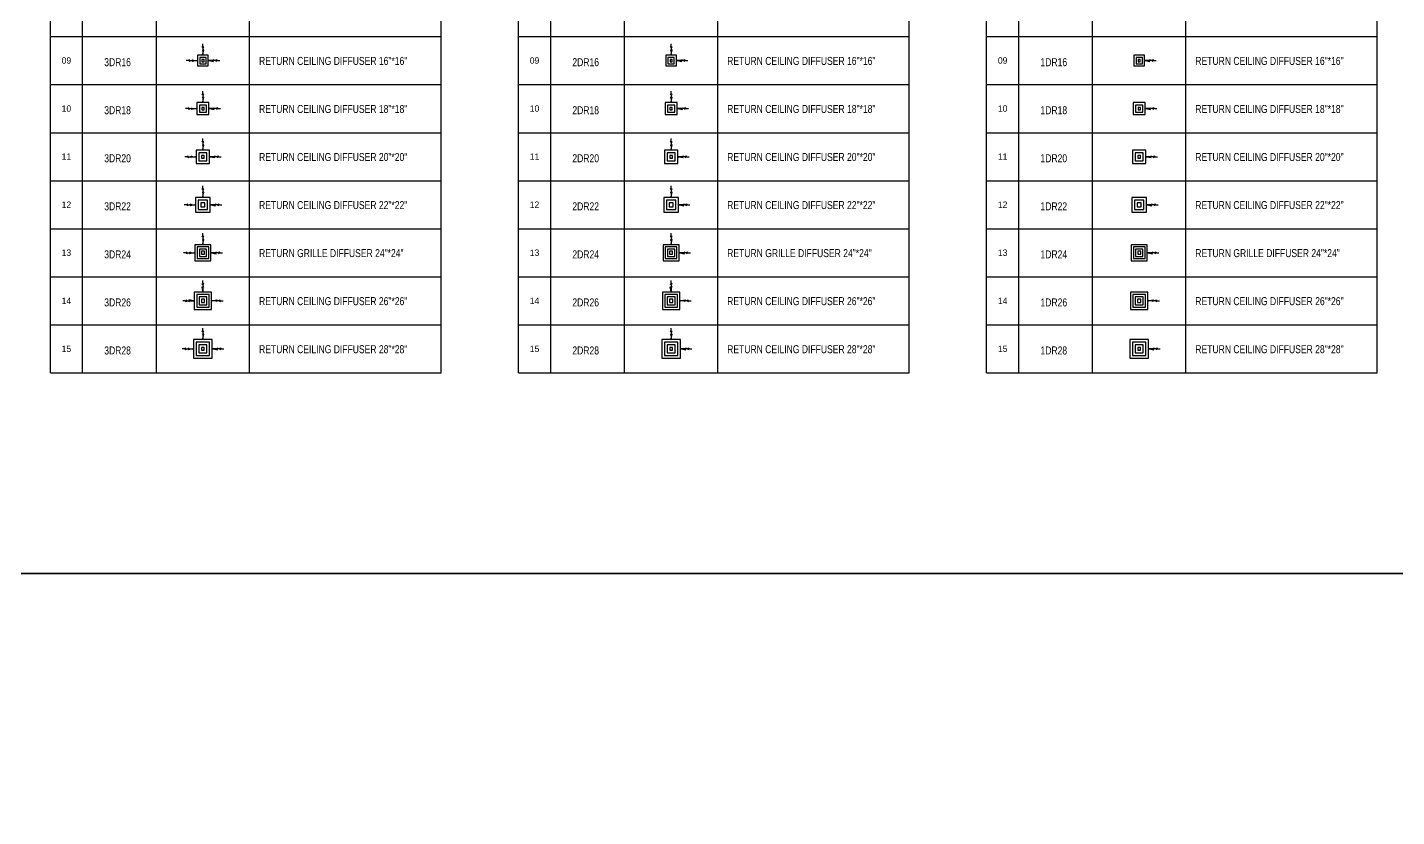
# Model space of a CAD drawing. Header units: millimetres. Extents: x 231894 to 495193, y 184583 to 303652.
# Drawn here: x 355358 to 406700, y 244118 to 273682 of the extents above; entities that cross this region are included whole.
import ezdxf
from ezdxf.enums import TextEntityAlignment as Align

# ---------------------------------------------------------------- set-up
doc = ezdxf.new("R2010")
doc.units = ezdxf.units.MM
doc.layers.get('0').update_dxf_attribs({"color": 254})
doc.layers.add('MEQUIP', color=2, linetype='Continuous')
doc.layers.add('RETURN GRILL', color=13, linetype='Continuous')
doc.styles.add('STENCIL', font='stencil.shx')
doc.styles.add('style2', font='stencil.shx')

# ---------------------------------------------------------------- blocks, each defined once
blk = doc.blocks.new('3DR16')
at = {"color": 13}
for p, q in [((0, 545), (-37, 507)), ((0, 545), (0, 632)), ((-545, 0), (-632, 0)), ((-545, 0), (-507, 37)), ((-507, -37), (-507, 37)), ((-400, 35), (-385, 0)), ((37, 507), (-37, 507)), ((-35, 400), (0, 385)), ((0, 470), (37, 507)), ((0, 470), (0, 225)), ((35, 400), (0, 385)), ((0, 225), (35, 400)), ((400, 35), (385, 0)), ((507, -37), (507, 37)), ((545, 0), (507, 37)), ((545, 0), (632, 0)), ((-470, 0), (-507, -37)), ((-470, 0), (-225, 0)), ((-400, -35), (-385, 0)), ((-225, 0), (-400, -35)), ((470, 0), (225, 0)), ((225, 0), (400, -35)), ((400, -35), (385, 0)), ((470, 0), (507, -37))]:
    blk.add_line(p, q, dxfattribs=at)
at = {"color": 12}
blk.add_lwpolyline([(-200, -200), (200, -200), (200, 200), (-200, 200)], close=True, dxfattribs=at)
at = {"color": 13}
for points in [[(-120, -120), (120, -120), (120, 120), (-120, 120)], [(-40, -40), (40, -40), (40, 40), (-40, 40)]]:
    blk.add_lwpolyline(points, close=True, dxfattribs=at)
for points in [[(-400, 35), (-385, 0), (-225, 0)], [(-35, 400), (0, 385), (0, 225)], [(35, 400), (0, 385), (0, 225)], [(400, 35), (385, 0), (225, 0)], [(-400, -35), (-385, 0), (-225, 0)], [(400, -35), (385, 0), (225, 0)]]:
    blk.add_solid(points, dxfattribs=at)
blk = doc.blocks.new('3DR18')
at = {"color": 13}
for p, q in [((0, 570), (-37, 532)), ((37, 532), (-37, 532)), ((0, 570), (0, 657)), ((0, 495), (37, 532)), ((-570, 0), (-657, 0)), ((-570, 0), (-532, 37)), ((-532, -37), (-532, 37)), ((-425, 35), (-410, 0)), ((-35, 425), (0, 410)), ((0, 495), (0, 250)), ((35, 425), (0, 410)), ((0, 250), (35, 425)), ((425, 35), (410, 0)), ((532, -37), (532, 37)), ((570, 0), (532, 37)), ((570, 0), (657, 0)), ((-495, 0), (-532, -37)), ((-495, 0), (-250, 0)), ((-425, -35), (-410, 0)), ((-250, 0), (-425, -35)), ((495, 0), (250, 0)), ((250, 0), (425, -35)), ((425, -35), (410, 0)), ((495, 0), (532, -37))]:
    blk.add_line(p, q, dxfattribs=at)
at = {"color": 12}
blk.add_lwpolyline([(-225, -225), (225, -225), (225, 225), (-225, 225)], close=True, dxfattribs=at)
at = {"color": 13}
for points in [[(-135, -135), (135, -135), (135, 135), (-135, 135)], [(-45, -45), (45, -45), (45, 45), (-45, 45)]]:
    blk.add_lwpolyline(points, close=True, dxfattribs=at)
for points in [[(-425, 35), (-410, 0), (-250, 0)], [(-35, 425), (0, 410), (0, 250)], [(35, 425), (0, 410), (0, 250)], [(425, 35), (410, 0), (250, 0)], [(-425, -35), (-410, 0), (-250, 0)], [(425, -35), (410, 0), (250, 0)]]:
    blk.add_solid(points, dxfattribs=at)
blk = doc.blocks.new('3DR20')
at = {"color": 13}
for p, q in [((0, 595), (-37, 557)), ((37, 557), (-37, 557)), ((0, 595), (0, 682)), ((0, 520), (37, 557)), ((0, 520), (0, 275)), ((-595, 0), (-682, 0)), ((-595, 0), (-557, 37)), ((-557, -37), (-557, 37)), ((-450, 35), (-435, 0)), ((-35, 450), (0, 435)), ((35, 450), (0, 435)), ((0, 275), (35, 450)), ((450, 35), (435, 0)), ((557, -37), (557, 37)), ((595, 0), (557, 37)), ((595, 0), (682, 0)), ((-520, 0), (-557, -37)), ((-520, 0), (-275, 0)), ((-450, -35), (-435, 0)), ((-275, 0), (-450, -35)), ((520, 0), (275, 0)), ((275, 0), (450, -35)), ((450, -35), (435, 0)), ((520, 0), (557, -37))]:
    blk.add_line(p, q, dxfattribs=at)
at = {"color": 12}
blk.add_lwpolyline([(-250, -250), (250, -250), (250, 250), (-250, 250)], close=True, dxfattribs=at)
at = {"color": 13}
for points in [[(-150, -150), (150, -150), (150, 150), (-150, 150)], [(-50, -50), (50, -50), (50, 50), (-50, 50)]]:
    blk.add_lwpolyline(points, close=True, dxfattribs=at)
for points in [[(-450, 35), (-435, 0), (-275, 0)], [(-35, 450), (0, 435), (0, 275)], [(35, 450), (0, 435), (0, 275)], [(450, 35), (435, 0), (275, 0)], [(-450, -35), (-435, 0), (-275, 0)], [(450, -35), (435, 0), (275, 0)]]:
    blk.add_solid(points, dxfattribs=at)
blk = doc.blocks.new('3DR22')
at = {"color": 13}
for p, q in [((0, 620), (-37, 582)), ((37, 582), (-37, 582)), ((0, 620), (0, 707)), ((0, 545), (37, 582)), ((0, 545), (0, 300)), ((-620, 0), (-707, 0)), ((-620, 0), (-582, 37)), ((-582, -37), (-582, 37)), ((-475, 35), (-460, 0)), ((-35, 475), (0, 460)), ((35, 475), (0, 460)), ((0, 300), (35, 475)), ((475, 35), (460, 0)), ((582, -37), (582, 37)), ((620, 0), (582, 37)), ((620, 0), (707, 0)), ((-545, 0), (-582, -37)), ((-545, 0), (-300, 0)), ((-475, -35), (-460, 0)), ((-300, 0), (-475, -35)), ((545, 0), (300, 0)), ((300, 0), (475, -35)), ((475, -35), (460, 0)), ((545, 0), (582, -37))]:
    blk.add_line(p, q, dxfattribs=at)
at = {"color": 12}
blk.add_lwpolyline([(-275, -275), (275, -275), (275, 275), (-275, 275)], close=True, dxfattribs=at)
at = {"color": 13}
for points in [[(-175, -175), (175, -175), (175, 175), (-175, 175)], [(-75, -75), (75, -75), (75, 75), (-75, 75)]]:
    blk.add_lwpolyline(points, close=True, dxfattribs=at)
for points in [[(-475, 35), (-460, 0), (-300, 0)], [(-35, 475), (0, 460), (0, 300)], [(35, 475), (0, 460), (0, 300)], [(475, 35), (460, 0), (300, 0)], [(-475, -35), (-460, 0), (-300, 0)], [(475, -35), (460, 0), (300, 0)]]:
    blk.add_solid(points, dxfattribs=at)
blk = doc.blocks.new('3DR24')
at = {"color": 13}
for p, q in [((0, 645), (-37, 607)), ((37, 607), (-37, 607)), ((0, 645), (0, 732)), ((0, 570), (37, 607)), ((0, 570), (0, 325)), ((-645, 0), (-732, 0)), ((-645, 0), (-607, 37)), ((-607, -37), (-607, 37)), ((-500, 35), (-485, 0)), ((-35, 500), (0, 485)), ((35, 500), (0, 485)), ((0, 325), (35, 500)), ((500, 35), (485, 0)), ((607, -37), (607, 37)), ((645, 0), (607, 37)), ((645, 0), (732, 0)), ((-570, 0), (-607, -37)), ((-570, 0), (-325, 0)), ((-500, -35), (-485, 0)), ((-325, 0), (-500, -35)), ((570, 0), (325, 0)), ((325, 0), (500, -35)), ((500, -35), (485, 0)), ((570, 0), (607, -37))]:
    blk.add_line(p, q, dxfattribs=at)
at = {"color": 12}
blk.add_lwpolyline([(-300, -300), (300, -300), (300, 300), (-300, 300)], close=True, dxfattribs=at)
at = {"color": 13}
for points in [[(-218, -218), (218, -218), (218, 218), (-218, 218)], [(-136, -136), (136, -136), (136, 136), (-136, 136)], [(-55, -55), (55, -55), (55, 55), (-55, 55)]]:
    blk.add_lwpolyline(points, close=True, dxfattribs=at)
for points in [[(-500, 35), (-485, 0), (-325, 0)], [(-35, 500), (0, 485), (0, 325)], [(35, 500), (0, 485), (0, 325)], [(500, 35), (485, 0), (325, 0)], [(-500, -35), (-485, 0), (-325, 0)], [(500, -35), (485, 0), (325, 0)]]:
    blk.add_solid(points, dxfattribs=at)
blk = doc.blocks.new('3DR26')
at = {"color": 13}
for p, q in [((0, 595), (-37, 632)), ((-37, 632), (37, 632)), ((-35, 525), (0, 510)), ((0, 350), (-35, 525)), ((0, 670), (0, 757)), ((0, 670), (37, 632)), ((0, 595), (0, 350)), ((35, 525), (0, 510)), ((-595, 0), (-632, 37)), ((-632, 37), (-632, -37)), ((-525, 35), (-510, 0)), ((-350, 0), (-525, 35)), ((350, 0), (525, 35)), ((595, 0), (350, 0)), ((525, 35), (510, 0)), ((525, -35), (510, 0)), ((595, 0), (632, 37)), ((632, 37), (632, -37)), ((670, 0), (632, -37)), ((670, 0), (757, 0)), ((-670, 0), (-757, 0)), ((-670, 0), (-632, -37)), ((-595, 0), (-350, 0)), ((-525, -35), (-510, 0))]:
    blk.add_line(p, q, dxfattribs=at)
at = {"color": 12}
blk.add_lwpolyline([(-325, -325), (325, -325), (325, 325), (-325, 325)], close=True, dxfattribs=at)
at = {"color": 13}
for points in [[(-236, -236), (236, -236), (236, 236), (-236, 236)], [(-148, -148), (148, -148), (148, 148), (-148, 148)], [(-59, -59), (59, -59), (59, 59), (-59, 59)]]:
    blk.add_lwpolyline(points, close=True, dxfattribs=at)
for points in [[(-35, 525), (0, 510), (0, 350)], [(35, 525), (0, 510), (0, 350)], [(-525, 35), (-510, 0), (-350, 0)], [(525, 35), (510, 0), (350, 0)], [(525, -35), (510, 0), (350, 0)], [(-525, -35), (-510, 0), (-350, 0)]]:
    blk.add_solid(points, dxfattribs=at)
blk = doc.blocks.new('3DR28')
at = {"color": 13}
for p, q in [((0, 695), (-37, 657)), ((37, 657), (-37, 657)), ((-35, 550), (0, 535)), ((0, 695), (0, 782)), ((0, 620), (37, 657)), ((0, 620), (0, 375)), ((35, 550), (0, 535)), ((0, 375), (35, 550)), ((-695, 0), (-782, 0)), ((-695, 0), (-657, 37)), ((-657, -37), (-657, 37)), ((-550, 35), (-535, 0)), ((550, 35), (535, 0)), ((657, -37), (657, 37)), ((695, 0), (657, 37)), ((695, 0), (782, 0)), ((-620, 0), (-657, -37)), ((-620, 0), (-375, 0)), ((-550, -35), (-535, 0)), ((-375, 0), (-550, -35)), ((620, 0), (375, 0)), ((375, 0), (550, -35)), ((550, -35), (535, 0)), ((620, 0), (657, -37))]:
    blk.add_line(p, q, dxfattribs=at)
at = {"color": 12}
blk.add_lwpolyline([(-350, -350), (350, -350), (350, 350), (-350, 350)], close=True, dxfattribs=at)
at = {"color": 13}
for points in [[(-250, -250), (250, -250), (250, 250), (-250, 250)], [(-150, -150), (150, -150), (150, 150), (-150, 150)], [(-50, -50), (50, -50), (50, 50), (-50, 50)]]:
    blk.add_lwpolyline(points, close=True, dxfattribs=at)
for points in [[(-35, 550), (0, 535), (0, 375)], [(35, 550), (0, 535), (0, 375)], [(-550, 35), (-535, 0), (-375, 0)], [(550, 35), (535, 0), (375, 0)], [(-550, -35), (-535, 0), (-375, 0)], [(550, -35), (535, 0), (375, 0)]]:
    blk.add_solid(points, dxfattribs=at)
blk = doc.blocks.new('2DR16')
at = {"color": 13}
for p, q in [((0, 545), (-37, 507)), ((0, 545), (0, 632)), ((37, 507), (-37, 507)), ((-35, 400), (0, 385)), ((0, 470), (37, 507)), ((0, 470), (0, 225)), ((35, 400), (0, 385)), ((0, 225), (35, 400)), ((400, 35), (385, 0)), ((507, -37), (507, 37)), ((545, 0), (507, 37)), ((545, 0), (632, 0)), ((470, 0), (225, 0)), ((225, 0), (400, -35)), ((400, -35), (385, 0)), ((470, 0), (507, -37))]:
    blk.add_line(p, q, dxfattribs=at)
at = {"color": 12}
blk.add_lwpolyline([(-200, -200), (200, -200), (200, 200), (-200, 200)], close=True, dxfattribs=at)
at = {"color": 13}
for points in [[(-120, -120), (120, -120), (120, 120), (-120, 120)], [(-40, -40), (40, -40), (40, 40), (-40, 40)]]:
    blk.add_lwpolyline(points, close=True, dxfattribs=at)
for points in [[(-35, 400), (0, 385), (0, 225)], [(35, 400), (0, 385), (0, 225)], [(400, 35), (385, 0), (225, 0)], [(400, -35), (385, 0), (225, 0)]]:
    blk.add_solid(points, dxfattribs=at)
blk = doc.blocks.new('2DR18')
at = {"color": 13}
for p, q in [((0, 570), (-37, 532)), ((37, 532), (-37, 532)), ((0, 570), (0, 657)), ((0, 495), (37, 532)), ((-35, 425), (0, 410)), ((0, 495), (0, 250)), ((35, 425), (0, 410)), ((0, 250), (35, 425)), ((425, 35), (410, 0)), ((532, -37), (532, 37)), ((570, 0), (532, 37)), ((570, 0), (657, 0)), ((495, 0), (250, 0)), ((250, 0), (425, -35)), ((425, -35), (410, 0)), ((495, 0), (532, -37))]:
    blk.add_line(p, q, dxfattribs=at)
at = {"color": 12}
blk.add_lwpolyline([(-225, -225), (225, -225), (225, 225), (-225, 225)], close=True, dxfattribs=at)
at = {"color": 13}
for points in [[(-135, -135), (135, -135), (135, 135), (-135, 135)], [(-45, -45), (45, -45), (45, 45), (-45, 45)]]:
    blk.add_lwpolyline(points, close=True, dxfattribs=at)
for points in [[(-35, 425), (0, 410), (0, 250)], [(35, 425), (0, 410), (0, 250)], [(425, 35), (410, 0), (250, 0)], [(425, -35), (410, 0), (250, 0)]]:
    blk.add_solid(points, dxfattribs=at)
blk = doc.blocks.new('2DR20')
at = {"color": 13}
for p, q in [((0, 595), (-37, 557)), ((37, 557), (-37, 557)), ((0, 595), (0, 682)), ((0, 520), (37, 557)), ((0, 520), (0, 275)), ((-35, 450), (0, 435)), ((35, 450), (0, 435)), ((0, 275), (35, 450)), ((450, 35), (435, 0)), ((557, -37), (557, 37)), ((595, 0), (557, 37)), ((595, 0), (682, 0)), ((520, 0), (275, 0)), ((275, 0), (450, -35)), ((450, -35), (435, 0)), ((520, 0), (557, -37))]:
    blk.add_line(p, q, dxfattribs=at)
at = {"color": 12}
blk.add_lwpolyline([(-250, -250), (250, -250), (250, 250), (-250, 250)], close=True, dxfattribs=at)
at = {"color": 13}
for points in [[(-150, -150), (150, -150), (150, 150), (-150, 150)], [(-50, -50), (50, -50), (50, 50), (-50, 50)]]:
    blk.add_lwpolyline(points, close=True, dxfattribs=at)
for points in [[(-35, 450), (0, 435), (0, 275)], [(35, 450), (0, 435), (0, 275)], [(450, 35), (435, 0), (275, 0)], [(450, -35), (435, 0), (275, 0)]]:
    blk.add_solid(points, dxfattribs=at)
blk = doc.blocks.new('2DR22')
at = {"color": 13}
for p, q in [((0, 620), (-37, 582)), ((37, 582), (-37, 582)), ((0, 620), (0, 707)), ((0, 545), (37, 582)), ((0, 545), (0, 300)), ((-35, 475), (0, 460)), ((35, 475), (0, 460)), ((0, 300), (35, 475)), ((475, 35), (460, 0)), ((582, -37), (582, 37)), ((620, 0), (582, 37)), ((620, 0), (707, 0)), ((545, 0), (300, 0)), ((300, 0), (475, -35)), ((475, -35), (460, 0)), ((545, 0), (582, -37))]:
    blk.add_line(p, q, dxfattribs=at)
at = {"color": 12}
blk.add_lwpolyline([(-275, -275), (275, -275), (275, 275), (-275, 275)], close=True, dxfattribs=at)
at = {"color": 13}
for points in [[(-175, -175), (175, -175), (175, 175), (-175, 175)], [(-75, -75), (75, -75), (75, 75), (-75, 75)]]:
    blk.add_lwpolyline(points, close=True, dxfattribs=at)
for points in [[(-35, 475), (0, 460), (0, 300)], [(35, 475), (0, 460), (0, 300)], [(475, 35), (460, 0), (300, 0)], [(475, -35), (460, 0), (300, 0)]]:
    blk.add_solid(points, dxfattribs=at)
blk = doc.blocks.new('2DR24')
at = {"color": 13}
for p, q in [((0, 645), (-37, 607)), ((37, 607), (-37, 607)), ((0, 645), (0, 732)), ((0, 570), (37, 607)), ((0, 570), (0, 325)), ((-35, 500), (0, 485)), ((35, 500), (0, 485)), ((0, 325), (35, 500)), ((500, 35), (485, 0)), ((607, -37), (607, 37)), ((645, 0), (607, 37)), ((645, 0), (732, 0)), ((570, 0), (325, 0)), ((325, 0), (500, -35)), ((500, -35), (485, 0)), ((570, 0), (607, -37))]:
    blk.add_line(p, q, dxfattribs=at)
at = {"color": 12}
blk.add_lwpolyline([(-300, -300), (300, -300), (300, 300), (-300, 300)], close=True, dxfattribs=at)
at = {"color": 13}
for points in [[(-218, -218), (218, -218), (218, 218), (-218, 218)], [(-136, -136), (136, -136), (136, 136), (-136, 136)], [(-55, -55), (55, -55), (55, 55), (-55, 55)]]:
    blk.add_lwpolyline(points, close=True, dxfattribs=at)
for points in [[(-35, 500), (0, 485), (0, 325)], [(35, 500), (0, 485), (0, 325)], [(500, 35), (485, 0), (325, 0)], [(500, -35), (485, 0), (325, 0)]]:
    blk.add_solid(points, dxfattribs=at)
blk = doc.blocks.new('2DR26')
at = {"color": 13}
for p, q in [((0, 595), (-37, 632)), ((-37, 632), (37, 632)), ((-35, 525), (0, 510)), ((0, 350), (-35, 525)), ((0, 670), (0, 757)), ((0, 670), (37, 632)), ((0, 595), (0, 350)), ((35, 525), (0, 510)), ((350, 0), (525, 35)), ((595, 0), (350, 0)), ((525, 35), (510, 0)), ((525, -35), (510, 0)), ((595, 0), (632, 37)), ((632, 37), (632, -37)), ((670, 0), (632, -37)), ((670, 0), (757, 0))]:
    blk.add_line(p, q, dxfattribs=at)
at = {"color": 12}
blk.add_lwpolyline([(-325, -325), (325, -325), (325, 325), (-325, 325)], close=True, dxfattribs=at)
at = {"color": 13}
for points in [[(-236, -236), (236, -236), (236, 236), (-236, 236)], [(-148, -148), (148, -148), (148, 148), (-148, 148)], [(-59, -59), (59, -59), (59, 59), (-59, 59)]]:
    blk.add_lwpolyline(points, close=True, dxfattribs=at)
for points in [[(-35, 525), (0, 510), (0, 350)], [(35, 525), (0, 510), (0, 350)], [(525, 35), (510, 0), (350, 0)], [(525, -35), (510, 0), (350, 0)]]:
    blk.add_solid(points, dxfattribs=at)
blk = doc.blocks.new('2DR28')
at = {"color": 13}
for p, q in [((0, 695), (-37, 657)), ((37, 657), (-37, 657)), ((-35, 550), (0, 535)), ((0, 695), (0, 782)), ((0, 620), (37, 657)), ((0, 620), (0, 375)), ((35, 550), (0, 535)), ((0, 375), (35, 550)), ((550, 35), (535, 0)), ((657, -37), (657, 37)), ((695, 0), (657, 37)), ((695, 0), (782, 0)), ((620, 0), (375, 0)), ((375, 0), (550, -35)), ((550, -35), (535, 0)), ((620, 0), (657, -37))]:
    blk.add_line(p, q, dxfattribs=at)
at = {"color": 12}
blk.add_lwpolyline([(-350, -350), (350, -350), (350, 350), (-350, 350)], close=True, dxfattribs=at)
at = {"color": 13}
for points in [[(-250, -250), (250, -250), (250, 250), (-250, 250)], [(-150, -150), (150, -150), (150, 150), (-150, 150)], [(-50, -50), (50, -50), (50, 50), (-50, 50)]]:
    blk.add_lwpolyline(points, close=True, dxfattribs=at)
for points in [[(-35, 550), (0, 535), (0, 375)], [(35, 550), (0, 535), (0, 375)], [(550, 35), (535, 0), (375, 0)], [(550, -35), (535, 0), (375, 0)]]:
    blk.add_solid(points, dxfattribs=at)
blk = doc.blocks.new('1DR16')
at = {"color": 13}
for p, q in [((400, 35), (385, 0)), ((507, -37), (507, 37)), ((545, 0), (507, 37)), ((545, 0), (632, 0)), ((470, 0), (225, 0)), ((225, 0), (400, -35)), ((400, -35), (385, 0)), ((470, 0), (507, -37))]:
    blk.add_line(p, q, dxfattribs=at)
at = {"color": 12}
blk.add_lwpolyline([(-200, -200), (200, -200), (200, 200), (-200, 200)], close=True, dxfattribs=at)
at = {"color": 13}
for points in [[(-120, -120), (120, -120), (120, 120), (-120, 120)], [(-40, -40), (40, -40), (40, 40), (-40, 40)]]:
    blk.add_lwpolyline(points, close=True, dxfattribs=at)
for points in [[(400, 35), (385, 0), (225, 0)], [(400, -35), (385, 0), (225, 0)]]:
    blk.add_solid(points, dxfattribs=at)
blk = doc.blocks.new('1DR18')
at = {"color": 13}
for p, q in [((425, 35), (410, 0)), ((532, -37), (532, 37)), ((570, 0), (532, 37)), ((570, 0), (657, 0)), ((495, 0), (250, 0)), ((250, 0), (425, -35)), ((425, -35), (410, 0)), ((495, 0), (532, -37))]:
    blk.add_line(p, q, dxfattribs=at)
at = {"color": 12}
blk.add_lwpolyline([(-225, -225), (225, -225), (225, 225), (-225, 225)], close=True, dxfattribs=at)
at = {"color": 13}
for points in [[(-135, -135), (135, -135), (135, 135), (-135, 135)], [(-45, -45), (45, -45), (45, 45), (-45, 45)]]:
    blk.add_lwpolyline(points, close=True, dxfattribs=at)
for points in [[(425, 35), (410, 0), (250, 0)], [(425, -35), (410, 0), (250, 0)]]:
    blk.add_solid(points, dxfattribs=at)
blk = doc.blocks.new('1DR20')
at = {"color": 13}
for p, q in [((450, 35), (435, 0)), ((557, -37), (557, 37)), ((595, 0), (557, 37)), ((595, 0), (682, 0)), ((520, 0), (275, 0)), ((275, 0), (450, -35)), ((450, -35), (435, 0)), ((520, 0), (557, -37))]:
    blk.add_line(p, q, dxfattribs=at)
at = {"color": 12}
blk.add_lwpolyline([(-250, -250), (250, -250), (250, 250), (-250, 250)], close=True, dxfattribs=at)
at = {"color": 13}
for points in [[(-150, -150), (150, -150), (150, 150), (-150, 150)], [(-50, -50), (50, -50), (50, 50), (-50, 50)]]:
    blk.add_lwpolyline(points, close=True, dxfattribs=at)
for points in [[(450, 35), (435, 0), (275, 0)], [(450, -35), (435, 0), (275, 0)]]:
    blk.add_solid(points, dxfattribs=at)
blk = doc.blocks.new('1DR22')
at = {"color": 13}
for p, q in [((475, 35), (460, 0)), ((582, -37), (582, 37)), ((620, 0), (582, 37)), ((620, 0), (707, 0)), ((545, 0), (300, 0)), ((300, 0), (475, -35)), ((475, -35), (460, 0)), ((545, 0), (582, -37))]:
    blk.add_line(p, q, dxfattribs=at)
at = {"color": 12}
blk.add_lwpolyline([(-275, -275), (275, -275), (275, 275), (-275, 275)], close=True, dxfattribs=at)
at = {"color": 13}
for points in [[(-175, -175), (175, -175), (175, 175), (-175, 175)], [(-75, -75), (75, -75), (75, 75), (-75, 75)]]:
    blk.add_lwpolyline(points, close=True, dxfattribs=at)
for points in [[(475, 35), (460, 0), (300, 0)], [(475, -35), (460, 0), (300, 0)]]:
    blk.add_solid(points, dxfattribs=at)
blk = doc.blocks.new('1DR24')
at = {"color": 13}
for p, q in [((500, 35), (485, 0)), ((607, -37), (607, 37)), ((645, 0), (607, 37)), ((645, 0), (732, 0)), ((570, 0), (325, 0)), ((325, 0), (500, -35)), ((500, -35), (485, 0)), ((570, 0), (607, -37))]:
    blk.add_line(p, q, dxfattribs=at)
at = {"color": 12}
blk.add_lwpolyline([(-300, -300), (300, -300), (300, 300), (-300, 300)], close=True, dxfattribs=at)
at = {"color": 13}
for points in [[(-218, -218), (218, -218), (218, 218), (-218, 218)], [(-136, -136), (136, -136), (136, 136), (-136, 136)], [(-55, -55), (55, -55), (55, 55), (-55, 55)]]:
    blk.add_lwpolyline(points, close=True, dxfattribs=at)
for points in [[(500, 35), (485, 0), (325, 0)], [(500, -35), (485, 0), (325, 0)]]:
    blk.add_solid(points, dxfattribs=at)
blk = doc.blocks.new('1DR26')
at = {"color": 13}
for p, q in [((350, 0), (525, 35)), ((595, 0), (350, 0)), ((525, 35), (510, 0)), ((525, -35), (510, 0)), ((595, 0), (632, 37)), ((632, 37), (632, -37)), ((670, 0), (632, -37)), ((670, 0), (757, 0))]:
    blk.add_line(p, q, dxfattribs=at)
at = {"color": 12}
blk.add_lwpolyline([(-325, -325), (325, -325), (325, 325), (-325, 325)], close=True, dxfattribs=at)
at = {"color": 13}
for points in [[(-236, -236), (236, -236), (236, 236), (-236, 236)], [(-148, -148), (148, -148), (148, 148), (-148, 148)], [(-59, -59), (59, -59), (59, 59), (-59, 59)]]:
    blk.add_lwpolyline(points, close=True, dxfattribs=at)
for points in [[(525, 35), (510, 0), (350, 0)], [(525, -35), (510, 0), (350, 0)]]:
    blk.add_solid(points, dxfattribs=at)
blk = doc.blocks.new('1DR28')
at = {"color": 13}
for p, q in [((550, 35), (535, 0)), ((657, -37), (657, 37)), ((695, 0), (657, 37)), ((695, 0), (782, 0)), ((620, 0), (375, 0)), ((375, 0), (550, -35)), ((550, -35), (535, 0)), ((620, 0), (657, -37))]:
    blk.add_line(p, q, dxfattribs=at)
at = {"color": 12}
blk.add_lwpolyline([(-350, -350), (350, -350), (350, 350), (-350, 350)], close=True, dxfattribs=at)
at = {"color": 13}
for points in [[(-250, -250), (250, -250), (250, 250), (-250, 250)], [(-150, -150), (150, -150), (150, 150), (-150, 150)], [(-50, -50), (50, -50), (50, 50), (-50, 50)]]:
    blk.add_lwpolyline(points, close=True, dxfattribs=at)
for points in [[(550, 35), (535, 0), (375, 0)], [(550, -35), (535, 0), (375, 0)]]:
    blk.add_solid(points, dxfattribs=at)

msp = doc.modelspace()

# ---------------------------------------------------------------- linework, layer by layer
at = {"layer": 'MEQUIP'}
for points in [[(319660, 303652), (407427, 303652), (407427, 253222), (319660, 253222)], [(319660, 253222), (407427, 253222), (407427, 184583), (319660, 184583)]]:
    msp.add_lwpolyline(points, close=True, dxfattribs=at)
at = {"layer": 'RETURN GRILL'}
for p, q in [((356221, 260739), (356221, 289664)), ((370867, 260739), (370867, 289664)), ((373774, 260739), (373774, 289664)), ((388420, 260739), (388420, 289664)), ((391327, 260739), (391327, 289664)), ((405973, 260739), (405973, 289664)), ((357416, 288633), (357416, 260739)), ((360195, 260739), (360195, 288633)), ((363689, 260739), (363689, 288633)), ((374969, 288633), (374969, 260739)), ((377748, 260739), (377748, 288633)), ((381242, 260739), (381242, 288633)), ((392522, 288633), (392522, 260739)), ((395302, 260739), (395302, 288633)), ((398795, 260739), (398795, 288633)), ((356221, 273339), (370867, 273339)), ((373774, 273339), (388420, 273339)), ((391327, 273339), (405973, 273339)), ((356221, 271539), (370867, 271539)), ((373774, 271539), (388420, 271539)), ((391327, 271539), (405973, 271539)), ((356221, 269739), (370867, 269739)), ((373774, 269739), (388420, 269739)), ((391327, 269739), (405973, 269739)), ((356221, 267939), (370867, 267939)), ((373774, 267939), (388420, 267939)), ((391327, 267939), (405973, 267939)), ((356221, 266139), (370867, 266139)), ((373774, 266139), (388420, 266139)), ((391327, 266139), (405973, 266139)), ((356221, 264339), (370867, 264339)), ((373774, 264339), (388420, 264339)), ((391327, 264339), (405973, 264339)), ((356221, 262539), (370867, 262539)), ((373774, 262539), (388420, 262539)), ((391327, 262539), (405973, 262539)), ((356221, 260739), (370867, 260739)), ((373774, 260739), (388420, 260739)), ((391327, 260739), (405973, 260739))]:
    msp.add_line(p, q, dxfattribs=at)

# ---------------------------------------------------------------- block references
for name, p in [('3DR16', (361942, 272439)), ('2DR16', (379495, 272439)), ('1DR16', (397048, 272439)), ('3DR18', (361942, 270639)), ('2DR18', (379495, 270639)), ('1DR18', (397048, 270639)), ('3DR20', (361942, 268839)), ('2DR20', (379495, 268839)), ('1DR20', (397048, 268839)), ('3DR22', (361942, 267039)), ('2DR22', (379495, 267039)), ('1DR22', (397048, 267039)), ('3DR24', (361942, 265239)), ('2DR24', (379495, 265239)), ('1DR24', (397048, 265239)), ('3DR26', (361942, 263439)), ('2DR26', (379495, 263439)), ('1DR26', (397048, 263439)), ('3DR28', (361942, 261639)), ('2DR28', (379495, 261639)), ('1DR28', (397048, 261639))]:
    msp.add_blockref(name, p, dxfattribs=at)

# ---------------------------------------------------------------- texts
at = {"layer": 'RETURN GRILL', "color": 4, "style": 'STENCIL'}
for s, p in [('09', (356821, 272442)), ('09', (374375, 272442)), ('09', (391928, 272442)), ('10', (356821, 270642)), ('10', (374375, 270642)), ('10', (391928, 270642)), ('11', (356821, 268842)), ('11', (374375, 268842)), ('11', (391928, 268842)), ('12', (356821, 267042)), ('12', (374375, 267042)), ('12', (391928, 267042)), ('13', (356821, 265242)), ('13', (374375, 265242)), ('13', (391928, 265242)), ('14', (356821, 263442)), ('14', (374375, 263442)), ('14', (391928, 263442)), ('15', (356821, 261642)), ('15', (374375, 261642)), ('15', (391928, 261642))]:
    msp.add_text(s, height=239.1, dxfattribs=at).set_placement(p, align=Align.MIDDLE)
at = {"layer": 'RETURN GRILL', "color": 4, "style": 'style2', "width": 0.8}
for s, p in [('3DR16', (358240, 272230)), ('RETURN CEILING DIFFUSER 16"*16"', (364045, 272277)), ('2DR16', (375793, 272230)), ('RETURN CEILING DIFFUSER 16"*16"', (381598, 272277)), ('1DR16', (393346, 272230)), ('RETURN CEILING DIFFUSER 16"*16"', (399152, 272277)), ('3DR18', (358240, 270430)), ('RETURN CEILING DIFFUSER 18"*18"', (364045, 270477)), ('2DR18', (375793, 270430)), ('RETURN CEILING DIFFUSER 18"*18"', (381598, 270477)), ('1DR18', (393346, 270430)), ('RETURN CEILING DIFFUSER 18"*18"', (399152, 270477)), ('3DR20', (358240, 268630)), ('RETURN CEILING DIFFUSER 20"*20"', (364045, 268677)), ('2DR20', (375793, 268630)), ('RETURN CEILING DIFFUSER 20"*20"', (381598, 268677)), ('1DR20', (393346, 268630)), ('RETURN CEILING DIFFUSER 20"*20"', (399152, 268677)), ('3DR22', (358240, 266830)), ('RETURN CEILING DIFFUSER 22"*22"', (364045, 266877)), ('2DR22', (375793, 266830)), ('RETURN CEILING DIFFUSER 22"*22"', (381598, 266877)), ('1DR22', (393346, 266830)), ('RETURN CEILING DIFFUSER 22"*22"', (399152, 266877)), ('3DR24', (358240, 265030)), ('RETURN GRILLE DIFFUSER 24"*24"', (364045, 265077)), ('2DR24', (375793, 265030)), ('RETURN GRILLE DIFFUSER 24"*24"', (381598, 265077)), ('1DR24', (393346, 265030)), ('RETURN GRILLE DIFFUSER 24"*24"', (399152, 265077)), ('3DR26', (358240, 263230)), ('RETURN CEILING DIFFUSER 26"*26"', (364045, 263277)), ('2DR26', (375793, 263230)), ('RETURN CEILING DIFFUSER 26"*26"', (381598, 263277)), ('1DR26', (393346, 263230)), ('RETURN CEILING DIFFUSER 26"*26"', (399152, 263277)), ('3DR28', (358240, 261430)), ('RETURN CEILING DIFFUSER 28"*28"', (364045, 261477)), ('2DR28', (375793, 261430)), ('RETURN CEILING DIFFUSER 28"*28"', (381598, 261477)), ('1DR28', (393346, 261430)), ('RETURN CEILING DIFFUSER 28"*28"', (399152, 261477))]:
    msp.add_text(s, height=300, dxfattribs=at).set_placement(p)

doc.saveas('drawing.dxf')
